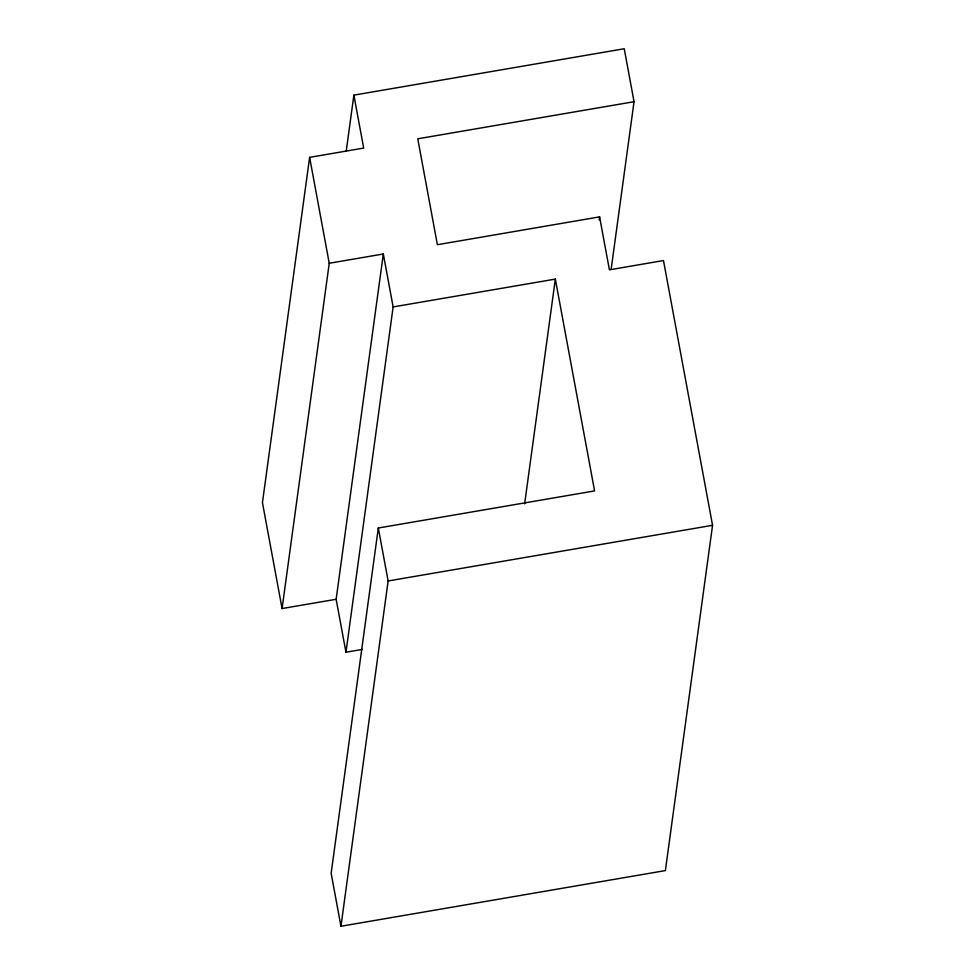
<?xml version="1.0" encoding="UTF-8"?>
<svg xmlns="http://www.w3.org/2000/svg" width="975" height="975" viewBox="0 0 975 975"><rect width="100%" height="100%" fill="white"/><g stroke="black" fill="none" stroke-linecap="round" stroke-linejoin="round"><path stroke-width="1.46" d="M611.179 269.063L634.043 101.705L624.232 48.75L353.876 95.136L363.687 148.078L309.623 157.353L262.446 502.637L282.08 608.546L336.143 599.272L383.321 253.988L329.245 263.262L282.08 608.546M346.259 150.918L353.876 95.136M362.334 649.411L345.967 652.214L393.132 306.93L383.321 253.988M393.132 306.93L555.336 279.106L594.592 490.913L378.312 528.011L331.147 873.295L340.957 926.25L665.377 870.59L712.554 525.306L663.487 260.557L609.412 269.831L599.601 216.877L437.385 244.713L417.763 138.803L634.043 101.705M340.957 926.25L388.135 580.966L378.312 528.011M524.648 503.77L555.336 279.106M599.186 219.899L599.601 216.877M388.135 580.966L712.554 525.306M309.623 157.353L329.245 263.262M336.143 599.272L345.967 652.214"/></g></svg>
